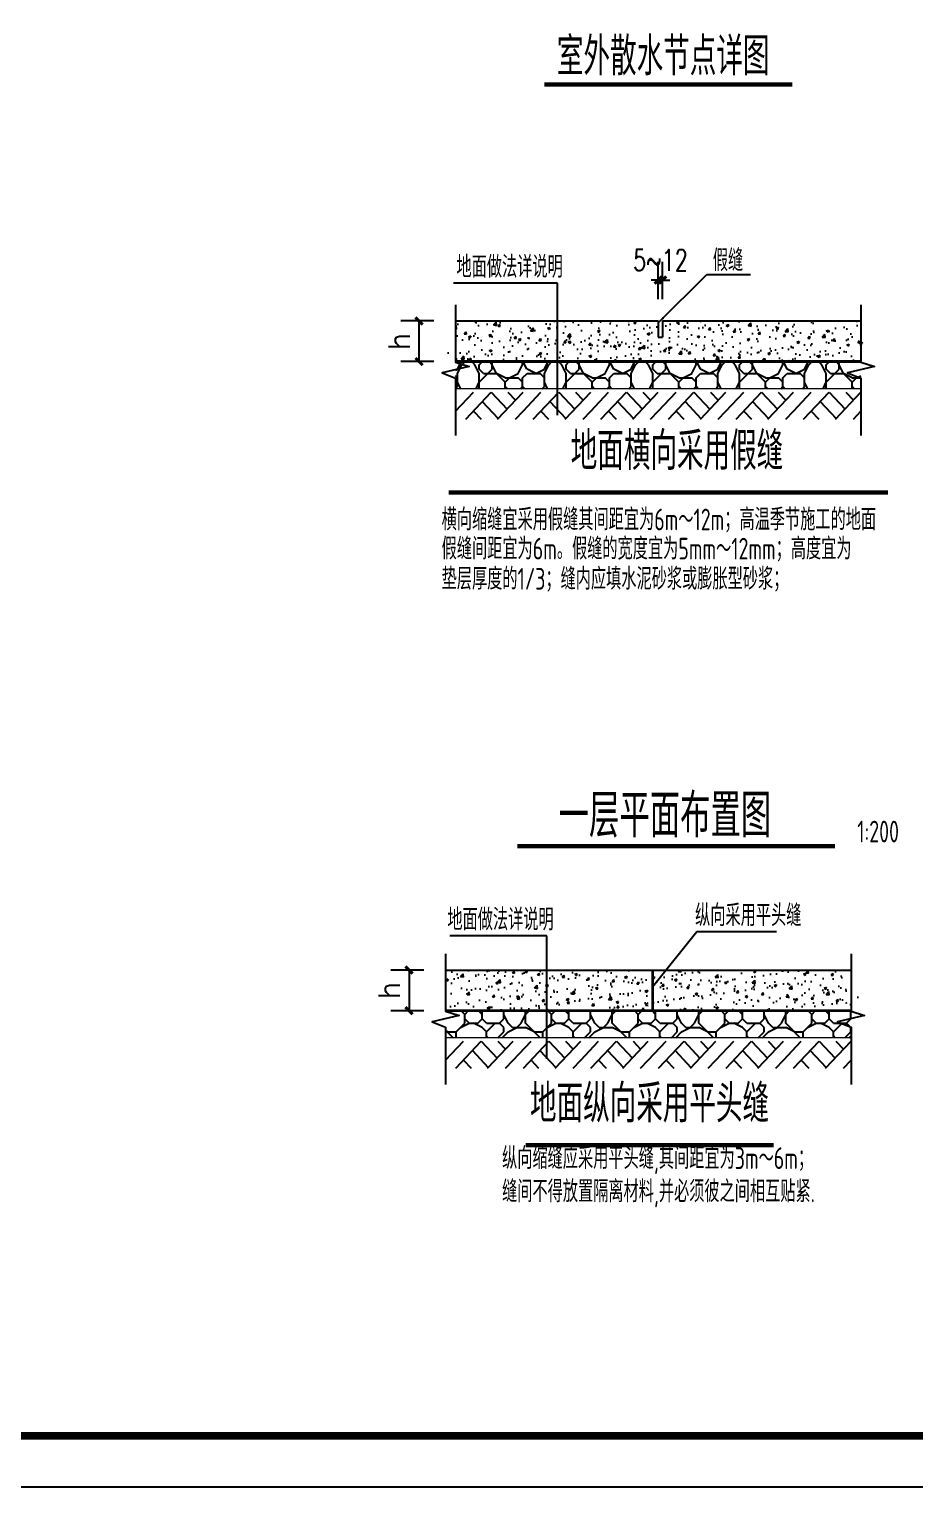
# Model space of a CAD drawing. Extents: x 180850 to 1399066, y 48356 to 327880.
# Drawn here: x 379159 to 403659, y 232984 to 273319 of the extents above; entities that cross this region are included whole.
import ezdxf
from ezdxf.enums import TextEntityAlignment as Align

# ---------------------------------------------------------------- set-up
doc = ezdxf.new("R2010")
doc.units = 0
doc.header["$LTSCALE"] = 1000
for name, color, linetype in [('AXIS', 3, 'Continuous'), ('BOLT', 251, 'Continuous'), ('PUB_TITLE', 4, 'Continuous'), ('TEXT', 7, 'Continuous')]:
    doc.layers.add(name, color=color, linetype=linetype)
doc.styles.add('_TCH_DIM_T3', font='SIMPLEX', dxfattribs={"width": 0.705882, "bigfont": 'GBCBIG'})
doc.styles.add('TSSD_Norm', font='tssdeng.shx', dxfattribs={"bigfont": 'hztxt.shx'})
doc.dimstyles.new('TCH-200-1', dxfattribs={"dimtxt": 595, "dimasz": 200, "dimexe": 500, "dimexo": 600, "dimgap": 252.5, "dimtad": 1, "dimdec": 0, "dimzin": 0, "dimdsep": 46, "dimtxsty": '_TCH_DIM_T3', "dimblk": 'ARCHTICK', "dimcen": 0.09, "dimclrd": 3, "dimclre": 3, "dimclrt": 7, "dimazin": 2, "dimtfac": 1, "dimtdec": 0, "dimtix": 1, "dimtmove": 2, "dimatfit": 3, "dimfxl": 1, "dimtolj": 1, "dimtzin": 0, "dimarcsym": 0})

# ---------------------------------------------------------------- blocks, each defined once
blk = doc.blocks.new('_ArchTick')
at = {"color": 0, "linetype": 'ByBlock', "const_width": 0.4}
blk.add_lwpolyline([(-0.5, -0.5), (0.5, 0.5)], dxfattribs=at)
blk = doc.blocks.new('*D423')
at = {"layer": 'AXIS', "color": 3, "lineweight": -2, "transparency": 16777216}
for p, q in [((396562, 265844), (396562, 266876)), ((396682, 265844), (396682, 266876)), ((396562, 266376), (396362, 266376)), ((396562, 266376), (396682, 266376)), ((396682, 266376), (396882, 266376))]:
    blk.add_line(p, q, dxfattribs=at)
at = {"layer": 'Defpoints', "color": 0, "transparency": 16777216}
for p in [(396682, 266376), (396562, 265244), (396682, 265244)]:
    blk.add_point(p, dxfattribs=at)
at = {"layer": 'AXIS', "color": 3, "lineweight": -2, "transparency": 16777216, "xscale": 200, "yscale": 200, "zscale": 200}
blk.add_blockref('_ArchTick', (396562, 266376), dxfattribs=at)
at = {"layer": 'AXIS', "color": 3, "lineweight": -2, "transparency": 16777216, "xscale": 200, "yscale": 200, "zscale": 200, "rotation": 180}
blk.add_blockref('_ArchTick', (396682, 266376), dxfattribs=at)
at = {"layer": 'AXIS', "color": 7, "transparency": 16777216, "insert": (396622, 266926), "char_height": 595, "attachment_point": 5, "style": '_TCH_DIM_T3'}
blk.add_mtext('\\A1;5~12', dxfattribs=at)
blk = doc.blocks.new('*U351')
for p, q in [((0, -413), (350, -62)), ((200, -562), (700, -62)), ((525, -238), (837, -550)), ((700, -62), (1013, -375)), ((825, -562), (1325, -62)), ((1025, -62), (1175, -212)), ((350, -413), (500, -562)), ((1175, -562), (1325, -413))]:
    blk.add_line(p, q)
blk = doc.blocks.new('*D479')
at = {"color": 3, "lineweight": -2, "transparency": 16777216}
for p, q in [((390354, 265244), (389443, 265244)), ((389943, 265244), (389943, 264120)), ((390354, 264120), (389443, 264120))]:
    blk.add_line(p, q, dxfattribs=at)
at = {"layer": 'Defpoints', "color": 0, "transparency": 16777216}
for p in [(390954, 265244), (389943, 264120), (390954, 264120)]:
    blk.add_point(p, dxfattribs=at)
at = {"color": 3, "lineweight": -2, "transparency": 16777216, "xscale": 200, "yscale": 200, "zscale": 200}
for p, rotation in [((389943, 265244), 90), ((389943, 264120), 270)]:
    blk.add_blockref('_ArchTick', p, dxfattribs=dict(at, rotation=rotation))
at = {"color": 7, "transparency": 16777216, "insert": (389393, 264682), "char_height": 595, "attachment_point": 5, "rotation": 90, "style": '_TCH_DIM_T3'}
blk.add_mtext('\\A1;{\\W1;h}', dxfattribs=at)
blk = doc.blocks.new('*U352')
for p, q in [((0, -413), (350, -62)), ((200, -562), (700, -62)), ((525, -238), (837, -550)), ((700, -62), (1013, -375)), ((825, -562), (1325, -62)), ((1025, -62), (1175, -212)), ((350, -413), (500, -562)), ((1175, -562), (1325, -413))]:
    blk.add_line(p, q)
blk = doc.blocks.new('*D424')
at = {"color": 3, "lineweight": -2, "transparency": 16777216}
for p, q in [((390078, 247284), (389167, 247284)), ((389667, 247284), (389667, 246160)), ((390078, 246160), (389167, 246160))]:
    blk.add_line(p, q, dxfattribs=at)
at = {"layer": 'Defpoints', "color": 0, "transparency": 16777216}
for p in [(390678, 247284), (389667, 246160), (390678, 246160)]:
    blk.add_point(p, dxfattribs=at)
at = {"color": 3, "lineweight": -2, "transparency": 16777216, "xscale": 200, "yscale": 200, "zscale": 200}
for p, rotation in [((389667, 247284), 90), ((389667, 246160), 270)]:
    blk.add_blockref('_ArchTick', p, dxfattribs=dict(at, rotation=rotation))
at = {"color": 7, "transparency": 16777216, "insert": (389117, 246722), "char_height": 595, "attachment_point": 5, "rotation": 90, "style": '_TCH_DIM_T3'}
blk.add_mtext('\\A1;{\\W1;h}', dxfattribs=at)

msp = doc.modelspace()

# ---------------------------------------------------------------- hatches: boundary and pattern name
at = {"layer": 'BOLT'}
h = msp.add_hatch(dxfattribs=at)
h.set_pattern_fill('混凝土', color=256, scale=95.980801, style=0)
h.set_pattern_definition([(50, (-1917568.6, -1186721.3), (688.43207, -60.23), [71.9856, -791.8416]), (355, (-1917568.6, -1186721.3), (-133.17464, 721.96003), [57.58848, -633.47329]), (100.4514, (-1917511.2, -1186726.3), (555.25794, 661.7296), [61.17834, -672.96181]), (46.1842, (-1917568.6, -1186529.3), (1024.3465, -158.86648), [107.9784, -1187.7624]), (96.6356, (-1917483.2, -1186542.6), (897.09675, 934.96613), [91.76752, -1009.44256]), (351.1842, (-1917568.6, -1186529.3), (897.09602, 934.96684), [86.38272, -950.20993]), (21, (-1917472.6, -1186577.33), (572.91617, -386.43684), [71.9856, -791.8416]), (326, (-1917472.6, -1186577.3), (233.536, 696.00482), [57.58848, -633.47329]), (71.4514, (-1917424.9, -1186609.53), (806.45241, 309.56735), [61.17834, -672.96181]), (37.5, (-1917568.6, -1186721.3), (11.671127, 319.514187), [0, -625.79482, 0, -643.071366, 0, -635.872806]), (7.5, (-1917568.6, -1186721.3), (252.49625, 378.55952), [0, -366.64666, 0, -611.3977, 0, -242.35152]), (327.5, (-1917782.64, -1186721.3), (512.36705, -21.648347), [0, -239.952, 0, -748.65025, 0, -993.40129]), (317.5, (-1917878.6, -1186721.3), (559.74676, 96.081564), [0, -311.9376, 0, -497.18055, 0, -705.45889])])
h.paths.add_polyline_path([(402170.08, 264120.3), (402170.08, 264246.53), (401776.41, 264386.21), (402563.75, 264525.04), (402170.08, 264668.32), (402170.08, 265244.47), (396682.03, 265244.47), (396682.03, 264794.56), (396562.06, 264794.56), (396562.06, 265244.47), (390954.04, 265244.47), (390954.04, 264668.32), (391347.71, 264525.04), (390560.37, 264386.21), (390954.04, 264246.53), (390954.04, 264120.3)])
h = msp.add_hatch(dxfattribs=at)
h.set_pattern_fill('STONES', color=256, scale=2399.520024, style=0, pattern_type=2)
h.set_pattern_definition([(0, (-1915889, -1186721.3), (0, 2399.52), [119.976, -359.928, 119.976, -1799.64]), (0, (-1915289, -1186481.3), (0, 2399.52), [119.976, -2279.544]), (0, (-1916488.8, -1186241.4), (0, 2399.52), [239.952, -2159.568]), (0, (-1917088.7, -1186121.4), (0, 2399.52), [359.928, -2039.592]), (0, (-1915889, -1186001.4), (0, 2399.52), [239.952, -239.952, 359.928, -1559.688]), (0, (-1916009, -1185641.5), (0, 2399.52), [359.928, -2039.592]), (0, (-1916608.8, -1185521.5), (0, 2399.52), [359.928, -839.832, 359.928, -839.832]), (0, (-1917088.7, -1185161.6), (0, 2399.52), [359.928, -119.976, 119.976, -1799.64]), (0, (-1915529, -1184921.7), (0, 2399.52), [119.976, -2279.544]), (0, (-1916009, -1184681.7), (0, 2399.52), [239.952, -2159.568]), (90, (-1917568.6, -1184561.7), (-2399.52, 1e-13), [239.952, -2159.568]), (90, (-1917328.6, -1186241.4), (-2399.52, 1e-13), [119.976, -239.952, 359.928, -1679.664]), (90, (-1916728.8, -1186001.4), (-2399.52, 1e-13), [479.904, -119.976, 119.976, -1679.664]), (90, (-1916368.8, -1185401.6), (-2399.52, 1e-13), [359.928, -2039.592]), (90, (-1916248.9, -1186481.3), (-2399.52, 1e-13), [239.952, -2159.568]), (90, (-1916129, -1184561.7), (-2399.52, 1e-13), [239.952, -2159.568]), (90, (-1916009, -1186001.4), (-2399.52, 1e-13), [239.952, -1199.76, 119.976, -839.832]), (90, (-1915649, -1184801.7), (-2399.52, 1e-13), [119.976, -119.976, 119.976, -2039.592]), (90, (-1915529, -1185881.5), (-2399.52, 1e-13), [239.952, -359.928, 239.952, -1559.688]), (90, (-1915409, -1186481.3), (-2399.52, 1e-13), [239.952, -2159.568]), (45, (-1917448.6, -1186481.3), (3e-13, 2399.52), [339.3425, -678.6867, 509.015, -1866.3895]), (45, (-1917568.6, -1186481.3), (3e-13, 2399.52), [339.3434, -3054.0904]), (45, (-1916248.9, -1186241.4), (3e-13, 2399.52), [339.3434, -3054.0904]), (45, (-1916488.8, -1185041.6), (3e-13, 2399.52), [339.3434, -3054.0904]), (45, (-1915409, -1186241.4), (3e-13, 2399.52), [339.3434, -3054.0904]), (45, (-1917448.6, -1186001.4), (3e-13, 2399.52), [169.6717, -3223.762]), (45, (-1917208.7, -1185281.6), (3e-13, 2399.52), [169.6717, -3223.762]), (45, (-1916968.7, -1186121.4), (3e-13, 2399.52), [169.6717, -3223.762]), (45, (-1916728.8, -1185281.6), (3e-13, 2399.52), [169.6717, -3223.762]), (45, (-1916008.9, -1185761.5), (3e-13, 2399.52), [169.6717, -3223.762]), (45, (-1916008.9, -1184441.8), (3e-13, 2399.52), [169.6717, -3223.762]), (45, (-1915769, -1184681.7), (3e-13, 2399.52), [169.6717, -3223.762]), (45, (-1915649, -1186001.4), (3e-13, 2399.52), [169.6717, -3223.762]), (45, (-1915529, -1186601.3), (3e-13, 2399.52), [169.6717, -3223.762]), (45, (-1915529, -1185641.5), (3e-13, 2399.52), [169.6717, -3223.762]), (45, (-1915529, -1184441.8), (3e-13, 2399.52), [169.6717, -3223.762]), (45, (-1915409, -1184921.7), (3e-13, 2399.52), [169.6717, -3223.762]), (135, (-1915889, -1184681.7), (-2399.52, 3e-13), [169.6717, -3223.762]), (135, (-1915649, -1184441.8), (-2399.52, 3e-13), [169.6717, -3223.762]), (135, (-1915529, -1184921.7), (-2399.52, 3e-13), [169.6717, -3223.762]), (135, (-1915169, -1184441.8), (-2399.52, 3e-13), [169.6717, -3223.762]), (135, (-1916368.8, -1185281.6), (-2399.52, 3e-13), [169.6717, -3223.762]), (135, (-1916608.8, -1185521.5), (-2399.52, 3e-13), [169.6717, -3223.762]), (135, (-1917328.6, -1186121.4), (-2399.52, 3e-13), [169.6717, -3223.762]), (135, (-1917088.7, -1186121.4), (-2399.52, 3e-13), [169.6717, -3223.762]), (135, (-1916848.7, -1185281.6), (-2399.52, 3e-13), [169.6717, -3223.762]), (135, (-1917328.6, -1185641.5), (-2399.52, 3e-13), [169.6717, -3223.762]), (135, (-1915889, -1186001.4), (-2399.52, 3e-13), [169.6717, -3223.762]), (135, (-1915529, -1185761.5), (-2399.52, 3e-13), [169.6717, -3223.762]), (135, (-1915409, -1186241.4), (-2399.52, 3e-13), [169.6717, -3223.762]), (135, (-1915409, -1186001.4), (-2399.52, 3e-13), [169.6717, -3223.762]), (135, (-1915289, -1186481.3), (-2399.52, 3e-13), [169.6717, -3223.762]), (135, (-1917208.7, -1185041.6), (-2399.52, 3e-13), [339.3434, -3054.0904]), (135, (-1916008.9, -1185761.5), (-2399.52, 3e-13), [339.3434, -3054.0904]), (135, (-1916128.9, -1186601.3), (-2399.52, 3e-13), [848.3584, -2545.0753]), (26.56505, (-1917568.6, -1185521.5), (2399.52002, 1e-06), [268.2663, -5097.2235]), (26.56505, (-1917208.7, -1186241.4), (2399.52002, 1e-06), [268.2663, -5097.2235]), (26.56505, (-1916728.8, -1185161.6), (2399.52002, 1e-06), [268.2663, -5097.2235]), (26.56505, (-1915769, -1186721.3), (2399.52002, 1e-06), [268.2663, -5097.2235]), (26.56505, (-1916128.9, -1186121.4), (2399.52002, 1e-06), [268.2663, -5097.2235]), (26.56505, (-1915888.9, -1185641.5), (2399.52002, 1e-06), [268.2663, -5097.2235]), (26.56505, (-1916248.9, -1184801.7), (2399.52002, 1e-06), [268.2663, -5097.2235]), (26.56505, (-1915409, -1184921.7), (2399.52002, 1e-06), [268.2663, -5097.2235]), (63.43495, (-1917328.6, -1185521.5), (1e-06, 2399.52002), [268.2663, -5097.2235]), (63.43495, (-1917328.6, -1185401.6), (1e-06, 2399.52002), [268.2663, -5097.2235]), (63.43495, (-1916368.8, -1185041.6), (1e-06, 2399.52002), [536.5327, -4828.9572]), (63.43495, (-1915529, -1185161.6), (1e-06, 2399.52002), [268.2663, -5097.2235]), (63.43495, (-1915649, -1185521.5), (1e-06, 2399.52002), [268.2663, -5097.2235]), (63.43495, (-1916848.7, -1186001.4), (1e-06, 2399.52002), [268.2663, -5097.2235]), (63.43495, (-1915649, -1184681.7), (1e-06, 2399.52002), [268.2663, -5097.2235]), (63.43495, (-1915289.1, -1184801.7), (1e-06, 2399.52002), [268.2663, -5097.2235]), (116.56505, (-1917448.6, -1184801.7), (-1e-06, 2399.52002), [268.2663, -5097.2235]), (116.56505, (-1916128.9, -1186721.3), (-1e-06, 2399.52002), [268.2663, -5097.2235]), (116.56505, (-1917208.7, -1185161.6), (-1e-06, 2399.52002), [268.2663, -5097.2235]), (116.56505, (-1915409, -1185401.6), (-1e-06, 2399.52002), [268.2663, -5097.2235]), (116.56505, (-1916248.9, -1185521.5), (-1e-06, 2399.52002), [268.2663, -5097.2235]), (116.56505, (-1915529, -1185041.6), (-1e-06, 2399.52002), [268.2663, -5097.2235]), (116.56505, (-1916728.8, -1185521.5), (-1e-06, 2399.52002), [268.2663, -5097.2235]), (116.56505, (-1917208.7, -1186001.4), (-1e-06, 2399.52002), [268.2663, -5097.2235]), (153.43495, (-1917328.6, -1184921.7), (-2399.52002, 1e-06), [268.2663, -5097.2235]), (153.43495, (-1916488.8, -1186241.4), (-2399.52002, 1e-06), [268.2663, -5097.2235]), (153.43495, (-1916968.7, -1185161.6), (-2399.52002, 1e-06), [268.2663, -5097.2235]), (153.43495, (-1915529, -1186121.4), (-2399.52002, 1e-06), [268.2663, -5097.2235]), (153.43495, (-1915888.9, -1186721.3), (-2399.52002, 1e-06), [268.2663, -5097.2235]), (153.43495, (-1915649, -1184801.7), (-2399.52002, 1e-06), [268.2663, -5097.2235]), (153.43495, (-1916008.9, -1185641.5), (-2399.52002, 1e-06), [268.2663, -5097.2235]), (153.43495, (-1917328.6, -1184921.7), (-2399.52002, 1e-06), [268.2663, -5097.2235]), (153.43495, (-1915169.1, -1185521.5), (-2399.52002, 1e-06), [268.2663, -5097.2235]), (243.43495, (-1917448.6, -1186481.3), (-1e-06, -2399.52002), [268.2663, -5097.2235])])
h.paths.add_polyline_path([(402170.08, 264120.3), (390954.04, 264120.3), (390954.04, 263370.45), (402170.08, 263370.45)])
h = msp.add_hatch(dxfattribs=at)
h.set_pattern_fill('混凝土', color=256, scale=95.980801, style=0)
h.set_pattern_definition([(50, (-1942685.47, -1204218.1), (688.43207, -60.23), [71.9856, -791.8416]), (355, (-1942685.5, -1204218.1), (-133.17464, 721.96003), [57.58848, -633.47329]), (100.4514, (-1942628.1, -1204223.1), (555.25794, 661.7296), [61.17834, -672.96181]), (46.1842, (-1942685.5, -1204026.1), (1024.3465, -158.86648), [107.9784, -1187.7624]), (96.6356, (-1942600.1, -1204039.4), (897.09675, 934.96613), [91.76752, -1009.44256]), (351.1842, (-1942685.5, -1204026.1), (897.09602, 934.96684), [86.38272, -950.20993]), (21, (-1942589.5, -1204074.1), (572.91617, -386.43684), [71.9856, -791.8416]), (326, (-1942589.5, -1204074.1), (233.536, 696.00482), [57.58848, -633.47329]), (71.4514, (-1942541.75, -1204106.3), (806.45241, 309.56735), [61.17834, -672.96181]), (37.5, (-1942685.47, -1204218.07), (11.671127, 319.514187), [0, -625.79482, 0, -643.071366, 0, -635.872806]), (7.5, (-1942685.47, -1204218.07), (252.49625, 378.55952), [0, -366.64666, 0, -611.3977, 0, -242.35152]), (327.5, (-1942899.5, -1204218.07), (512.36705, -21.648347), [0, -239.952, 0, -748.65025, 0, -993.40129]), (317.5, (-1942995.5, -1204218.07), (559.74676, 96.081564), [0, -311.9376, 0, -497.18055, 0, -705.45889])])
h.paths.add_polyline_path([(396286.48, 247284.35), (392044.36, 247284.35), (392044.36, 246160.18), (396286.48, 246160.18)])
h.paths.add_polyline_path([(401894.5, 247284.35), (396406.45, 247284.35), (396406.45, 246160.18), (401894.5, 246160.18), (401894.5, 246328.59), (401579.56, 246440.34), (402209.43, 246551.4), (401894.5, 246666.03)])
h.paths.add_polyline_path([(392044.36, 247284.35), (390678.46, 247284.35), (390678.46, 246666.03), (390993.4, 246551.4), (390363.52, 246440.34), (390678.46, 246328.59), (390678.46, 246160.18), (392044.36, 246160.18)])
h = msp.add_hatch(dxfattribs=at)
h.set_pattern_fill('STONES', color=256, scale=2399.520024, style=0, pattern_type=2)
h.set_pattern_definition([(0, (-1941005.8, -1204218), (0, 2399.52), [119.976, -359.928, 119.976, -1799.64]), (0, (-1940406, -1203978.1), (0, 2399.52), [119.976, -2279.544]), (0, (-1941605.7, -1203738.2), (0, 2399.52), [239.952, -2159.568]), (0, (-1942205.6, -1203618.2), (0, 2399.52), [359.928, -2039.592]), (0, (-1941005.8, -1203498.2), (0, 2399.52), [239.952, -239.952, 359.928, -1559.688]), (0, (-1941125.8, -1203138.3), (0, 2399.52), [359.928, -2039.592]), (0, (-1941725.7, -1203018.3), (0, 2399.52), [359.928, -839.832, 359.928, -839.832]), (0, (-1942205.6, -1202658.4), (0, 2399.52), [359.928, -119.976, 119.976, -1799.64]), (0, (-1940645.9, -1202418.4), (0, 2399.52), [119.976, -2279.544]), (0, (-1941125.8, -1202178.5), (0, 2399.52), [239.952, -2159.568]), (90, (-1942685.5, -1202058.5), (-2399.52, 1e-13), [239.952, -2159.568]), (90, (-1942445.5, -1203738.2), (-2399.52, 1e-13), [119.976, -239.952, 359.928, -1679.664]), (90, (-1941845.6, -1203498.2), (-2399.52, 1e-13), [479.904, -119.976, 119.976, -1679.664]), (90, (-1941485.7, -1202898.3), (-2399.52, 1e-13), [359.928, -2039.592]), (90, (-1941365.7, -1203978.1), (-2399.52, 1e-13), [239.952, -2159.568]), (90, (-1941245.8, -1202058.5), (-2399.52, 1e-13), [239.952, -2159.568]), (90, (-1941125.8, -1203498.2), (-2399.52, 1e-13), [239.952, -1199.76, 119.976, -839.832]), (90, (-1940765.9, -1202298.5), (-2399.52, 1e-13), [119.976, -119.976, 119.976, -2039.592]), (90, (-1940645.9, -1203378.2), (-2399.52, 1e-13), [239.952, -359.928, 239.952, -1559.688]), (90, (-1940526, -1203978.1), (-2399.52, 1e-13), [239.952, -2159.568]), (45, (-1942565.5, -1203978.1), (3e-13, 2399.52), [339.3425, -678.6867, 509.015, -1866.3895]), (45, (-1942685.5, -1203978.1), (3e-13, 2399.52), [339.3434, -3054.0904]), (45, (-1941365.7, -1203738.2), (3e-13, 2399.52), [339.3434, -3054.0904]), (45, (-1941605.7, -1202538.4), (3e-13, 2399.52), [339.3434, -3054.0904]), (45, (-1940525.9, -1203738.2), (3e-13, 2399.52), [339.3434, -3054.0904]), (45, (-1942565.5, -1203498.2), (3e-13, 2399.52), [169.6717, -3223.762]), (45, (-1942325.5, -1202778.4), (3e-13, 2399.52), [169.6717, -3223.762]), (45, (-1942085.6, -1203618.2), (3e-13, 2399.52), [169.6717, -3223.762]), (45, (-1941845.6, -1202778.4), (3e-13, 2399.52), [169.6717, -3223.762]), (45, (-1941125.8, -1203258.3), (3e-13, 2399.52), [169.6717, -3223.762]), (45, (-1941125.8, -1201938.5), (3e-13, 2399.52), [169.6717, -3223.762]), (45, (-1940885.8, -1202178.5), (3e-13, 2399.52), [169.6717, -3223.762]), (45, (-1940765.9, -1203498.2), (3e-13, 2399.52), [169.6717, -3223.762]), (45, (-1940645.9, -1204098.1), (3e-13, 2399.52), [169.6717, -3223.762]), (45, (-1940645.9, -1203138.3), (3e-13, 2399.52), [169.6717, -3223.762]), (45, (-1940645.9, -1201938.5), (3e-13, 2399.52), [169.6717, -3223.762]), (45, (-1940525.9, -1202418.4), (3e-13, 2399.52), [169.6717, -3223.762]), (135, (-1941005.8, -1202178.5), (-2399.52, 3e-13), [169.6717, -3223.762]), (135, (-1940765.9, -1201938.5), (-2399.52, 3e-13), [169.6717, -3223.762]), (135, (-1940645.9, -1202418.4), (-2399.52, 3e-13), [169.6717, -3223.762]), (135, (-1940286, -1201938.5), (-2399.52, 3e-13), [169.6717, -3223.762]), (135, (-1941485.7, -1202778.4), (-2399.52, 3e-13), [169.6717, -3223.762]), (135, (-1941725.7, -1203018.3), (-2399.52, 3e-13), [169.6717, -3223.762]), (135, (-1942445.5, -1203618.2), (-2399.52, 3e-13), [169.6717, -3223.762]), (135, (-1942205.6, -1203618.2), (-2399.52, 3e-13), [169.6717, -3223.762]), (135, (-1941965.6, -1202778.4), (-2399.52, 3e-13), [169.6717, -3223.762]), (135, (-1942445.5, -1203138.3), (-2399.52, 3e-13), [169.6717, -3223.762]), (135, (-1941005.8, -1203498.2), (-2399.52, 3e-13), [169.6717, -3223.762]), (135, (-1940645.9, -1203258.3), (-2399.52, 3e-13), [169.6717, -3223.762]), (135, (-1940525.9, -1203738.2), (-2399.52, 3e-13), [169.6717, -3223.762]), (135, (-1940525.9, -1203498.2), (-2399.52, 3e-13), [169.6717, -3223.762]), (135, (-1940406, -1203978.1), (-2399.52, 3e-13), [169.6717, -3223.762]), (135, (-1942325.5, -1202538.4), (-2399.52, 3e-13), [339.3434, -3054.0904]), (135, (-1941125.8, -1203258.3), (-2399.52, 3e-13), [339.3434, -3054.0904]), (135, (-1941245.8, -1204098.1), (-2399.52, 3e-13), [848.3584, -2545.0753]), (26.56505, (-1942685.5, -1203018.3), (2399.52002, 1e-06), [268.2663, -5097.2235]), (26.56505, (-1942325.5, -1203738.2), (2399.52002, 1e-06), [268.2663, -5097.2235]), (26.56505, (-1941845.6, -1202658.4), (2399.52002, 1e-06), [268.2663, -5097.2235]), (26.56505, (-1940885.8, -1204218.1), (2399.52002, 1e-06), [268.2663, -5097.2235]), (26.56505, (-1941245.8, -1203618.2), (2399.52002, 1e-06), [268.2663, -5097.2235]), (26.56505, (-1941005.8, -1203138.3), (2399.52002, 1e-06), [268.2663, -5097.2235]), (26.56505, (-1941365.7, -1202298.5), (2399.52002, 1e-06), [268.2663, -5097.2235]), (26.56505, (-1940525.9, -1202418.4), (2399.52002, 1e-06), [268.2663, -5097.2235]), (63.43495, (-1942445.5, -1203018.3), (1e-06, 2399.52002), [268.2663, -5097.2235]), (63.43495, (-1942445.5, -1202898.3), (1e-06, 2399.52002), [268.2663, -5097.2235]), (63.43495, (-1941485.7, -1202538.4), (1e-06, 2399.52002), [536.5327, -4828.9572]), (63.43495, (-1940645.9, -1202658.4), (1e-06, 2399.52002), [268.2663, -5097.2235]), (63.43495, (-1940765.9, -1203018.3), (1e-06, 2399.52002), [268.2663, -5097.2235]), (63.43495, (-1941965.6, -1203498.2), (1e-06, 2399.52002), [268.2663, -5097.2235]), (63.43495, (-1940765.9, -1202178.5), (1e-06, 2399.52002), [268.2663, -5097.2235]), (63.43495, (-1940405.9, -1202298.5), (1e-06, 2399.52002), [268.2663, -5097.2235]), (116.56505, (-1942565.5, -1202298.5), (-1e-06, 2399.52002), [268.2663, -5097.2235]), (116.56505, (-1941245.8, -1204218.1), (-1e-06, 2399.52002), [268.2663, -5097.2235]), (116.56505, (-1942325.5, -1202658.4), (-1e-06, 2399.52002), [268.2663, -5097.2235]), (116.56505, (-1940525.9, -1202898.3), (-1e-06, 2399.52002), [268.2663, -5097.2235]), (116.56505, (-1941365.7, -1203018.3), (-1e-06, 2399.52002), [268.2663, -5097.2235]), (116.56505, (-1940645.9, -1202538.4), (-1e-06, 2399.52002), [268.2663, -5097.2235]), (116.56505, (-1941845.6, -1203018.3), (-1e-06, 2399.52002), [268.2663, -5097.2235]), (116.56505, (-1942325.5, -1203498.2), (-1e-06, 2399.52002), [268.2663, -5097.2235]), (153.43495, (-1942445.5, -1202418.4), (-2399.52002, 1e-06), [268.2663, -5097.2235]), (153.43495, (-1941605.7, -1203738.2), (-2399.52002, 1e-06), [268.2663, -5097.2235]), (153.43495, (-1942085.6, -1202658.4), (-2399.52002, 1e-06), [268.2663, -5097.2235]), (153.43495, (-1940645.9, -1203618.2), (-2399.52002, 1e-06), [268.2663, -5097.2235]), (153.43495, (-1941005.8, -1204218.1), (-2399.52002, 1e-06), [268.2663, -5097.2235]), (153.43495, (-1940765.9, -1202298.5), (-2399.52002, 1e-06), [268.2663, -5097.2235]), (153.43495, (-1941125.8, -1203138.3), (-2399.52002, 1e-06), [268.2663, -5097.2235]), (153.43495, (-1942445.5, -1202418.4), (-2399.52002, 1e-06), [268.2663, -5097.2235]), (153.43495, (-1940286, -1203018.3), (-2399.52002, 1e-06), [268.2663, -5097.2235]), (243.43495, (-1942565.5, -1203978.1), (-1e-06, -2399.52002), [268.2663, -5097.2235])])
h.paths.add_polyline_path([(401894.5, 246160.18), (390678.46, 246160.18), (390678.46, 245410.33), (401894.5, 245410.33)])

# ---------------------------------------------------------------- linework, layer by layer
at = {"color": 3, "const_width": 117.6}
for points in [[(393409.08, 271787.03), (400270.24, 271787.03)], [(390765.79, 260495.82), (402917.75, 260495.82)], [(392660.88, 250709.29), (401454.82, 250709.29)]]:
    msp.add_lwpolyline(points, dxfattribs=at)
at = {"linetype": 'ByBlock', "elevation": -7568.5}
for points in [[(390954.04, 265694.47), (390954.04, 265244.47), (390954.04, 264107.67), (391329.04, 263987.67), (390579.98, 263810.19), (390954.04, 263663.67), (390954.04, 262526.86), (390954.04, 262076.86)], [(402170.08, 265694.47), (402170.08, 265244.47), (402170.08, 264107.67), (402545.08, 263987.67), (401796.02, 263810.19), (402170.08, 263663.67), (402170.08, 262526.86), (402170.08, 262076.86)], [(390954.04, 265244.47), (396562.06, 265244.47)], [(396562.06, 265244.47), (396562.06, 264794.56)], [(396682.03, 265244.47), (396682.03, 264794.56)], [(396682.03, 265244.47), (402170.08, 265244.47)], [(396562.06, 264794.56), (396682.03, 264794.56)]]:
    msp.add_lwpolyline(points, dxfattribs=at)
at = {"color": 6, "ltscale": 10, "elevation": -7568.5}
for points, const_width in [([(390954.04, 264120.3), (402170.08, 264120.3)], 78.73), ([(390954.04, 263370.45), (402170.08, 263370.45)], 39.37)]:
    msp.add_lwpolyline(points, dxfattribs=dict(at, const_width=const_width))
at = {"linetype": 'ByBlock'}
for points in [[(390678.46, 247734.35), (390678.46, 247284.35), (390678.46, 246147.55), (391053.46, 246027.55), (390304.4, 245850.08), (390678.46, 245703.55), (390678.46, 244566.75), (390678.46, 244116.75)], [(401894.5, 247734.35), (401894.5, 247284.35), (401894.5, 246147.55), (402269.5, 246027.55), (401520.43, 245850.08), (401894.5, 245703.55), (401894.5, 244566.75), (401894.5, 244116.75)], [(390678.46, 247284.35), (396406.45, 247284.35)], [(396406.45, 247284.35), (401894.5, 247284.35)]]:
    msp.add_lwpolyline(points, dxfattribs=at)
at = {"color": 6, "ltscale": 10}
for points, const_width in [([(396406.45, 247284.35), (396406.45, 246160.18)], 78.73), ([(390678.46, 246160.18), (401894.5, 246160.18)], 78.73), ([(390678.46, 245410.33), (401894.5, 245410.33)], 39.37)]:
    msp.add_lwpolyline(points, dxfattribs=dict(at, const_width=const_width))
at = {"color": 3, "const_width": 117.6, "elevation": 7568.5}
msp.add_lwpolyline([(392890.57, 242441.62), (399751.73, 242441.62)], dxfattribs=at)
at = {"layer": 'AXIS'}
for p, q in [((393775.63, 266290.7, -7568.5), (390896.74, 266290.7, -7568.5)), ((393775.63, 262634.71, -7568.5), (393775.63, 266290.7, -7568.5)), ((397906.17, 266529.32, -7568.5), (399114.16, 266529.32, -7568.5)), ((393476.08, 248231.58), (390791.76, 248231.58)), ((393476.08, 244828.23), (393476.08, 248231.58)), ((397630.59, 248348.69), (399829.81, 248348.69))]:
    msp.add_line(p, q, dxfattribs=at)
at = {"layer": 'PUB_TITLE'}
msp.add_lwpolyline([(307089.48, 232984.16), (425889.48, 232984.16), (425889.48, 316984.16), (307089.48, 316984.16)], close=True, dxfattribs=at)
at = {"layer": 'PUB_TITLE', "const_width": 212.12}
msp.add_lwpolyline([(309909.8, 234398.34), (309909.8, 315569.98), (423889.48, 315569.98), (423889.48, 234398.34)], close=True, dxfattribs=at)

# ---------------------------------------------------------------- block references
at = {"layer": 'BOLT', "xscale": 1.410822111822199, "yscale": 1.499700014959672, "zscale": 1.499700014999689}
for name, p in [('*U351', (390954.04, 263370.45, -7568.5)), ('*U351', (392823.38, 263370.45, -7568.5)), ('*U351', (394692.72, 263370.45, -7568.5)), ('*U351', (396562.06, 263370.45, -7568.5)), ('*U351', (398431.4, 263370.45, -7568.5)), ('*U351', (400300.74, 263370.45, -7568.5)), ('*U352', (390678.46, 245410.33)), ('*U352', (392547.8, 245410.33)), ('*U352', (394417.14, 245410.33)), ('*U352', (396286.48, 245410.33)), ('*U352', (398155.82, 245410.33)), ('*U352', (400025.16, 245410.33))]:
    msp.add_blockref(name, p, dxfattribs=at)

# ---------------------------------------------------------------- texts
at = {"layer": 'TEXT', "style": 'TSSD_Norm', "width": 0.7}
msp.add_text('室外散水节点详图', height=1050, dxfattribs=at).set_placement((396698.45, 272627.37), align=Align.MIDDLE)
for s, height, p in [('地面做法详说明', 600, (390979.06, 266440.67, -5676.38)), ('假缝', 600, (398071.45, 266624.2, -5676.38)), ('一层平面布置图', 1200, (393806.45, 250958.23)), ('1:200', 600, (402067.43, 250816.5)), ('地面做法详说明', 600, (390727.73, 248381.55, 1892.13)), ('纵向采用平头缝', 600, (397580.21, 248498.66, 1892.13))]:
    msp.add_text(s, height=height, dxfattribs=at).set_placement(p)
for s, height, p in [('地面横向采用假缝', 1050, (394140, 260808, -2658.93)), ('横向缩缝宜采用假缝其间距宜为6m～12m；高温季节施工的地面', 600, (390569.59, 259271.36, -2658.93)), ('假缝间距宜为6m。假缝的宽度宜为5mm～12mm；高度宜为  ', 600, (390569.59, 258464.1, -2658.93)), ('垫层厚度的1/3；缝内应填水泥砂浆或膨胀型砂浆；  ', 600, (390569.59, 257628.99, -2658.93)), ('地面纵向采用平头缝', 1050, (393012.87, 242751.2, 10227.44)), ('纵向缩缝应采用平头缝,其间距宜为3m～6m；', 600, (392241.56, 241598.88, 7568.5)), ('缝间不得放置隔离材料,并必须彼之间相互贴紧.', 600, (392241.56, 240679.92, 7568.5))]:
    msp.add_text(s, height=height, dxfattribs=at).set_placement(p, align=Align.BOTTOM_LEFT)

# ---------------------------------------------------------------- dimensions: what is measured, and where the dimension line sits
for base, p1, p2, picture, middle in [((389942.79, 264120.3, -7568.5), (390954.04, 265244.47, -7568.5), (390954.04, 264120.3, -7568.5), '*D479', (389392.79, 264682.38, -7568.5)), ((389667.21, 246160.18), (390678.46, 247284.35), (390678.46, 246160.18), '*D424', (389117.21, 246722.27))]:
    dim = msp.add_linear_dim(base=base, p1=p1, p2=p2, angle=90, text='{\\W1;h}', dimstyle='TCH-200-1')
    dim.commit()
    dim.dimension.update_dxf_attribs({"geometry": picture, "text_midpoint": middle})
at = {"layer": 'AXIS'}
dim = msp.add_linear_dim(base=(396682.03, 266375.75), p1=(396562.06, 265244.47), p2=(396682.03, 265244.47), text='5~12', dimstyle='TCH-200-1', dxfattribs=at)
dim.commit()
dim.dimension.update_dxf_attribs({"geometry": '*D423', "text_midpoint": (396622.05, 266925.75)})

# ---------------------------------------------------------------- leaders
for points in [[(396562.06, 265192.61, -7568.5), (397906.17, 266529.32, -7568.5)], [(396406.45, 246818.01, 7568.5), (397630.59, 248348.69, 7568.5)]]:
    msp.add_leader(points, dimstyle='TCH-200-1', dxfattribs=at)

doc.saveas('drawing.dxf')
